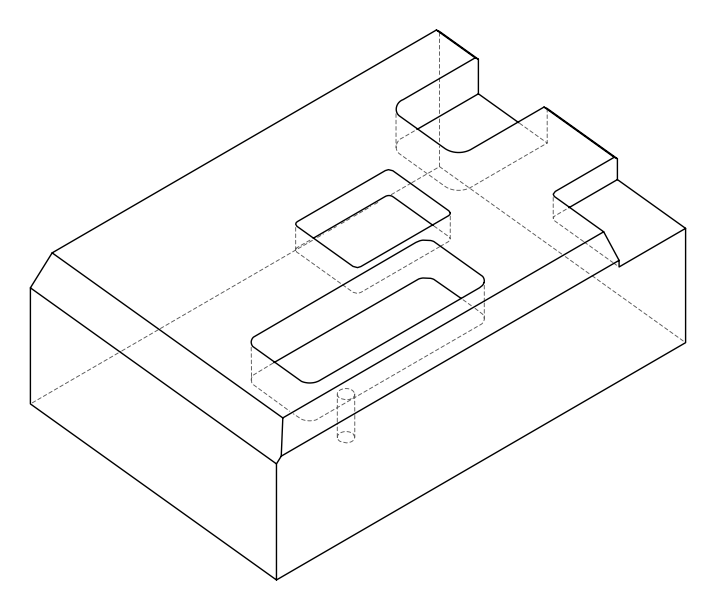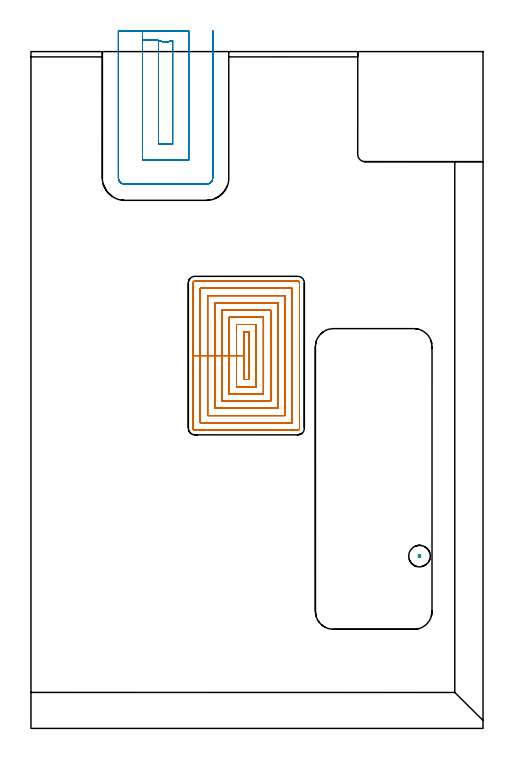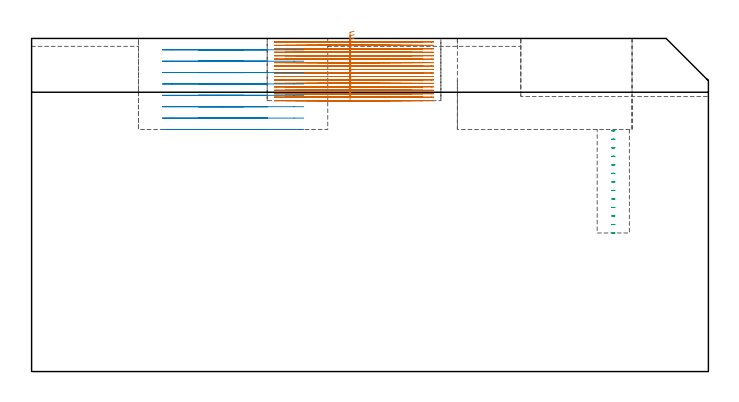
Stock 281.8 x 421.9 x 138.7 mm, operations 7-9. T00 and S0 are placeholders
(PLAN: 9 operations, 5 tool changes, 156.8 min)
(1 AREA_MILL | FG_CHAMFER_SURFACE | UGT0205_001 | 0.86 min | 254 mm3)
(2 AREA_MILL_1 | FG_CHAMFER_SURFACE_1 | UGT0205_001 | 1.43 min | 465 mm3)
(3 AREA_MILL_2 | FG_CHAMFER_SURFACE_2 | UGT0205_001 | 18.02 min | 70736 mm3)
(4 AREA_MILL_3 | FG_CHAMFER_SURFACE_3 | UGT0205_001 | 19.25 min | 53339 mm3)
(5 MILL_CORNER_NOTCH_RECTANGULAR | CORNER_NOTCH_RECTANGULAR | NXT0201_009 | Follow Part, ap 2, ae 75% | 30.44 min | 128331 mm3)
(6 MILL_RECTANGULAR_POCKET | POCKET_RECTANGULAR_STRAIGHT | UGT0201_094 | Follow Part, ap 5, ae 75% | 17.38 min | 512248 mm3)
(7 MILL_RECTANGULAR_POCKET_1 | POCKET_RECTANGULAR_STRAIGHT_1 | NXT0201_008 | Follow Part, ap 1.5, ae 75% | 57.76 min | 184733 mm3)
(8 MILL_SLOT | SLOT_PARTIAL_RECTANGULAR | UGT0201_094 | Follow Part, ap 5, ae 75% | 11.3 min | 273668 mm3)
(9 MILL_BLIND_HOLE_FROM_SOLID_MATERIAL | STEP1POCKET | NXT0201_011 | Spiral | 0.36 min | 6068 mm3)
(TOOL UGT0205_001 | Chamfer Mill 20 x 3 x 45 deg. | D20 FL50 Z2)
(TOOL NXT0201_009 | ENDMILL 8mm [2P460-0800-NA 1630] | D8 FL26 Z6)
(TOOL UGT0201_094 | End mill 20 mm | D20 FL38 Z4)
(TOOL NXT0201_008 | ENDMILL 6mm [2P460-0600-NA 1630] | D6 FL26 Z6)
(TOOL NXT0201_011 | ENDMILL 12mm [2P460-1200-NA 1630] | D12 FL38 Z6)
(OP 7 MILL_RECTANGULAR_POCKET_1)
G17 G21 G94 G90
T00 M6
G54
G17 G0 G90 X134.266 Y247.3 S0 M3
G43 Z148.7 H1
Z141.7
G94 G1 X132.6 Z141.253 F250.
Y232.4 Z137.261
Y217.5 F500.
X135.9
Y247.3
X132.6
Y232.4
X128.1
Y213.
X140.4
Y251.8
X128.1
Y232.4
X123.6
Y208.5
X144.9
Y256.3
X123.6
Y232.4
X119.1
Y204.
X149.4
Y260.8
X119.1
Y232.4
X114.6
Y199.5
X153.9
Y265.3
X114.6
Y232.4
X110.1
Y195.
X158.4
Y269.8
X110.1
Y232.4
X105.6
Y190.5
X162.9
Y274.3
X105.6
Y232.4
X101.1
Y187.
G3 X102.1 Y186. R1.
G1 X166.4
G3 X167.4 Y187. R1.
G1 Y277.8
G3 X166.4 Y278.8 R1.
G1 X102.1
G3 X101.1 Y277.8 R1.
G1 Y232.4
Y231.4
G0 X134.266 Y247.3 Z140.261
G1 X132.6 Z139.815 F250.
Y232.4 Z135.822
Y217.5 F500.
X135.9
Y247.3
X132.6
Y232.4
X128.1
Y213.
X140.4
Y251.8
X128.1
Y232.4
X123.6
Y208.5
X144.9
Y256.3
X123.6
Y232.4
X119.1
Y204.
X149.4
Y260.8
X119.1
Y232.4
X114.6
Y199.5
X153.9
Y265.3
X114.6
Y232.4
X110.1
Y195.
X158.4
Y269.8
X110.1
Y232.4
X105.6
Y190.5
X162.9
Y274.3
X105.6
Y232.4
X101.1
Y187.
G3 X102.1 Y186. R1.
G1 X166.4
G3 X167.4 Y187. R1.
G1 Y277.8
G3 X166.4 Y278.8 R1.
G1 X102.1
G3 X101.1 Y277.8 R1.
G1 Y232.4
Y231.4
G0 X134.266 Y247.3 Z138.822
G1 X132.6 Z138.376 F250.
Y232.4 Z134.383
Y217.5 F500.
X135.9
Y247.3
X132.6
Y232.4
X128.1
Y213.
X140.4
Y251.8
X128.1
Y232.4
X123.6
Y208.5
X144.9
Y256.3
X123.6
Y232.4
X119.1
Y204.
X149.4
Y260.8
X119.1
Y232.4
X114.6
Y199.5
X153.9
Y265.3
X114.6
Y232.4
X110.1
Y195.
X158.4
Y269.8
X110.1
Y232.4
X105.6
Y190.5
X162.9
Y274.3
X105.6
Y232.4
X101.1
Y187.
G3 X102.1 Y186. R1.
G1 X166.4
G3 X167.4 Y187. R1.
G1 Y277.8
G3 X166.4 Y278.8 R1.
G1 X102.1
G3 X101.1 Y277.8 R1.
G1 Y232.4
Y231.4
G0 X134.266 Y247.3 Z137.383
G1 X132.6 Z136.937 F250.
Y232.4 Z132.944
Y217.5 F500.
X135.9
Y247.3
X132.6
Y232.4
X128.1
Y213.
X140.4
Y251.8
X128.1
Y232.4
X123.6
Y208.5
X144.9
Y256.3
X123.6
Y232.4
X119.1
Y204.
X149.4
Y260.8
X119.1
Y232.4
X114.6
Y199.5
X153.9
Y265.3
X114.6
Y232.4
X110.1
Y195.
X158.4
Y269.8
X110.1
Y232.4
X105.6
Y190.5
X162.9
Y274.3
X105.6
Y232.4
X101.1
Y187.
G3 X102.1 Y186. R1.
G1 X166.4
G3 X167.4 Y187. R1.
G1 Y277.8
G3 X166.4 Y278.8 R1.
G1 X102.1
G3 X101.1 Y277.8 R1.
G1 Y232.4
Y231.4
G0 X134.266 Y247.3 Z135.944
G1 X132.6 Z135.498 F250.
Y232.4 Z131.505
Y217.5 F500.
X135.9
Y247.3
X132.6
Y232.4
X128.1
Y213.
X140.4
Y251.8
X128.1
Y232.4
X123.6
Y208.5
X144.9
Y256.3
X123.6
Y232.4
X119.1
Y204.
X149.4
Y260.8
X119.1
Y232.4
X114.6
Y199.5
X153.9
Y265.3
X114.6
Y232.4
X110.1
Y195.
X158.4
Y269.8
X110.1
Y232.4
X105.6
Y190.5
X162.9
Y274.3
X105.6
Y232.4
X101.1
Y187.
G3 X102.1 Y186. R1.
G1 X166.4
G3 X167.4 Y187. R1.
G1 Y277.8
G3 X166.4 Y278.8 R1.
G1 X102.1
G3 X101.1 Y277.8 R1.
G1 Y232.4
Y231.4
G0 X134.266 Y247.3 Z134.505
G1 X132.6 Z134.059 F250.
Y232.4 Z130.067
Y217.5 F500.
X135.9
Y247.3
X132.6
Y232.4
X128.1
Y213.
X140.4
Y251.8
X128.1
Y232.4
X123.6
Y208.5
X144.9
Y256.3
X123.6
Y232.4
X119.1
Y204.
X149.4
Y260.8
X119.1
Y232.4
X114.6
Y199.5
X153.9
Y265.3
X114.6
Y232.4
X110.1
Y195.
X158.4
Y269.8
X110.1
Y232.4
X105.6
Y190.5
X162.9
Y274.3
X105.6
Y232.4
X101.1
Y187.
G3 X102.1 Y186. R1.
G1 X166.4
G3 X167.4 Y187. R1.
G1 Y277.8
G3 X166.4 Y278.8 R1.
G1 X102.1
G3 X101.1 Y277.8 R1.
G1 Y232.4
Y231.4
G0 X134.266 Y247.3 Z133.067
G1 X132.6 Z132.62 F250.
Y232.4 Z128.628
Y217.5 F500.
X135.9
Y247.3
X132.6
Y232.4
X128.1
Y213.
X140.4
Y251.8
X128.1
Y232.4
X123.6
Y208.5
X144.9
Y256.3
X123.6
Y232.4
X119.1
Y204.
X149.4
Y260.8
X119.1
Y232.4
X114.6
Y199.5
X153.9
Y265.3
X114.6
Y232.4
X110.1
Y195.
X158.4
Y269.8
X110.1
Y232.4
X105.6
Y190.5
X162.9
Y274.3
X105.6
Y232.4
X101.1
Y187.
G3 X102.1 Y186. R1.
G1 X166.4
G3 X167.4 Y187. R1.
G1 Y277.8
G3 X166.4 Y278.8 R1.
G1 X102.1
G3 X101.1 Y277.8 R1.
G1 Y232.4
Y231.4
G0 X134.266 Y247.3 Z131.628
G1 X132.6 Z131.181 F250.
Y232.4 Z127.189
Y217.5 F500.
X135.9
Y247.3
X132.6
Y232.4
X128.1
Y213.
X140.4
Y251.8
X128.1
Y232.4
X123.6
Y208.5
X144.9
Y256.3
X123.6
Y232.4
X119.1
Y204.
X149.4
Y260.8
X119.1
Y232.4
X114.6
Y199.5
X153.9
Y265.3
X114.6
Y232.4
X110.1
Y195.
X158.4
Y269.8
X110.1
Y232.4
X105.6
Y190.5
X162.9
Y274.3
X105.6
Y232.4
X101.1
Y187.
G3 X102.1 Y186. R1.
G1 X166.4
G3 X167.4 Y187. R1.
G1 Y277.8
G3 X166.4 Y278.8 R1.
G1 X102.1
G3 X101.1 Y277.8 R1.
G1 Y232.4
Y231.4
G0 X134.266 Y247.3 Z130.189
G1 X132.6 Z129.742 F250.
Y232.4 Z125.75
Y217.5 F500.
X135.9
Y247.3
X132.6
Y232.4
X128.1
Y213.
X140.4
Y251.8
X128.1
Y232.4
X123.6
Y208.5
X144.9
Y256.3
X123.6
Y232.4
X119.1
Y204.
X149.4
Y260.8
X119.1
Y232.4
X114.6
Y199.5
X153.9
Y265.3
X114.6
Y232.4
X110.1
Y195.
X158.4
Y269.8
X110.1
Y232.4
X105.6
Y190.5
X162.9
Y274.3
X105.6
Y232.4
X101.1
Y187.
G3 X102.1 Y186. R1.
G1 X166.4
G3 X167.4 Y187. R1.
G1 Y277.8
G3 X166.4 Y278.8 R1.
G1 X102.1
G3 X101.1 Y277.8 R1.
G1 Y232.4
Y231.4
G0 X134.266 Y247.3 Z128.75
G1 X132.6 Z128.304 F250.
Y232.4 Z124.311
Y217.5 F500.
X135.9
Y247.3
X132.6
Y232.4
X128.1
Y213.
X140.4
Y251.8
X128.1
Y232.4
X123.6
Y208.5
X144.9
Y256.3
X123.6
Y232.4
X119.1
Y204.
X149.4
Y260.8
X119.1
Y232.4
X114.6
Y199.5
X153.9
Y265.3
X114.6
Y232.4
X110.1
Y195.
X158.4
Y269.8
X110.1
Y232.4
X105.6
Y190.5
X162.9
Y274.3
X105.6
Y232.4
X101.1
Y187.
G3 X102.1 Y186. R1.
G1 X166.4
G3 X167.4 Y187. R1.
G1 Y277.8
G3 X166.4 Y278.8 R1.
G1 X102.1
G3 X101.1 Y277.8 R1.
G1 Y232.4
Y231.4
G0 X134.266 Y247.3 Z127.311
G1 X132.6 Z126.865 F250.
Y232.4 Z122.872
Y217.5 F500.
X135.9
Y247.3
X132.6
Y232.4
X128.1
Y213.
X140.4
Y251.8
X128.1
Y232.4
X123.6
Y208.5
X144.9
Y256.3
X123.6
Y232.4
X119.1
Y204.
X149.4
Y260.8
X119.1
Y232.4
X114.6
Y199.5
X153.9
Y265.3
X114.6
Y232.4
X110.1
Y195.
X158.4
Y269.8
X110.1
Y232.4
X105.6
Y190.5
X162.9
Y274.3
X105.6
Y232.4
X101.1
Y187.
G3 X102.1 Y186. R1.
G1 X166.4
G3 X167.4 Y187. R1.
G1 Y277.8
G3 X166.4 Y278.8 R1.
G1 X102.1
G3 X101.1 Y277.8 R1.
G1 Y232.4
Y231.4
G0 X134.266 Y247.3 Z125.872
G1 X132.6 Z125.426 F250.
Y232.4 Z121.433
Y217.5 F500.
X135.9
Y247.3
X132.6
Y232.4
X128.1
Y213.
X140.4
Y251.8
X128.1
Y232.4
X123.6
Y208.5
X144.9
Y256.3
X123.6
Y232.4
X119.1
Y204.
X149.4
Y260.8
X119.1
Y232.4
X114.6
Y199.5
X153.9
Y265.3
X114.6
Y232.4
X110.1
Y195.
X158.4
Y269.8
X110.1
Y232.4
X105.6
Y190.5
X162.9
Y274.3
X105.6
Y232.4
X101.1
Y187.
G3 X102.1 Y186. R1.
G1 X166.4
G3 X167.4 Y187. R1.
G1 Y277.8
G3 X166.4 Y278.8 R1.
G1 X102.1
G3 X101.1 Y277.8 R1.
G1 Y232.4
Y231.4
G0 X134.266 Y247.3 Z124.433
G1 X132.6 Z123.987 F250.
Y232.4 Z119.994
Y217.5 F500.
X135.9
Y247.3
X132.6
Y232.4
X128.1
Y213.
X140.4
Y251.8
X128.1
Y232.4
X123.6
Y208.5
X144.9
Y256.3
X123.6
Y232.4
X119.1
Y204.
X149.4
Y260.8
X119.1
Y232.4
X114.6
Y199.5
X153.9
Y265.3
X114.6
Y232.4
X110.1
Y195.
X158.4
Y269.8
X110.1
Y232.4
X105.6
Y190.5
X162.9
Y274.3
X105.6
Y232.4
X101.1
Y187.
G3 X102.1 Y186. R1.
G1 X166.4
G3 X167.4 Y187. R1.
G1 Y277.8
G3 X166.4 Y278.8 R1.
G1 X102.1
G3 X101.1 Y277.8 R1.
G1 Y232.4
Y231.4
G0 X134.266 Y247.3 Z122.994
G1 X132.6 Z122.548 F250.
Y232.4 Z118.556
Y217.5 F500.
X135.9
Y247.3
X132.6
Y232.4
X128.1
Y213.
X140.4
Y251.8
X128.1
Y232.4
X123.6
Y208.5
X144.9
Y256.3
X123.6
Y232.4
X119.1
Y204.
X149.4
Y260.8
X119.1
Y232.4
X114.6
Y199.5
X153.9
Y265.3
X114.6
Y232.4
X110.1
Y195.
X158.4
Y269.8
X110.1
Y232.4
X105.6
Y190.5
X162.9
Y274.3
X105.6
Y232.4
X101.1
Y187.
G3 X102.1 Y186. R1.
G1 X166.4
G3 X167.4 Y187. R1.
G1 Y277.8
G3 X166.4 Y278.8 R1.
G1 X102.1
G3 X101.1 Y277.8 R1.
G1 Y232.4
Y231.4
G0 X134.266 Y247.3 Z121.556
G1 X132.6 Z121.109 F250.
Y232.4 Z117.117
Y217.5 F500.
X135.9
Y247.3
X132.6
Y232.4
X128.1
Y213.
X140.4
Y251.8
X128.1
Y232.4
X123.6
Y208.5
X144.9
Y256.3
X123.6
Y232.4
X119.1
Y204.
X149.4
Y260.8
X119.1
Y232.4
X114.6
Y199.5
X153.9
Y265.3
X114.6
Y232.4
X110.1
Y195.
X158.4
Y269.8
X110.1
Y232.4
X105.6
Y190.5
X162.9
Y274.3
X105.6
Y232.4
X101.1
Y187.
G3 X102.1 Y186. R1.
G1 X166.4
G3 X167.4 Y187. R1.
G1 Y277.8
G3 X166.4 Y278.8 R1.
G1 X102.1
G3 X101.1 Y277.8 R1.
G1 Y232.4
Y231.4
G0 X134.266 Y247.3 Z120.117
G1 X132.6 Z119.67 F250.
Y232.4 Z115.678
Y217.5 F500.
X135.9
Y247.3
X132.6
Y232.4
X128.1
Y213.
X140.4
Y251.8
X128.1
Y232.4
X123.6
Y208.5
X144.9
Y256.3
X123.6
Y232.4
X119.1
Y204.
X149.4
Y260.8
X119.1
Y232.4
X114.6
Y199.5
X153.9
Y265.3
X114.6
Y232.4
X110.1
Y195.
X158.4
Y269.8
X110.1
Y232.4
X105.6
Y190.5
X162.9
Y274.3
X105.6
Y232.4
X101.1
Y187.
G3 X102.1 Y186. R1.
G1 X166.4
G3 X167.4 Y187. R1.
G1 Y277.8
G3 X166.4 Y278.8 R1.
G1 X102.1
G3 X101.1 Y277.8 R1.
G1 Y232.4
Y231.4
G0 X134.266 Y247.3 Z118.678
G1 X132.6 Z118.231 F250.
Y232.4 Z114.239
Y217.5 F500.
X135.9
Y247.3
X132.6
Y232.4
X128.1
Y213.
X140.4
Y251.8
X128.1
Y232.4
X123.6
Y208.5
X144.9
Y256.3
X123.6
Y232.4
X119.1
Y204.
X149.4
Y260.8
X119.1
Y232.4
X114.6
Y199.5
X153.9
Y265.3
X114.6
Y232.4
X110.1
Y195.
X158.4
Y269.8
X110.1
Y232.4
X105.6
Y190.5
X162.9
Y274.3
X105.6
Y232.4
X101.1
Y187.
G3 X102.1 Y186. R1.
G1 X166.4
G3 X167.4 Y187. R1.
G1 Y277.8
G3 X166.4 Y278.8 R1.
G1 X102.1
G3 X101.1 Y277.8 R1.
G1 Y232.4
Y231.4
G0 X134.266 Y247.3 Z117.239
G1 X132.6 Z116.792 F250.
Y232.4 Z112.8
Y217.5 F500.
X135.9
Y247.3
X132.6
Y232.4
X128.1
Y213.
X140.4
Y251.8
X128.1
Y232.4
X123.6
Y208.5
X144.9
Y256.3
X123.6
Y232.4
X119.1
Y204.
X149.4
Y260.8
X119.1
Y232.4
X114.6
Y199.5
X153.9
Y265.3
X114.6
Y232.4
X110.1
Y195.
X158.4
Y269.8
X110.1
Y232.4
X105.6
Y190.5
X162.9
Y274.3
X105.6
Y232.4
X101.1
Y187.
G3 X102.1 Y186. R1.
G1 X166.4
G3 X167.4 Y187. R1.
G1 Y277.8
G3 X166.4 Y278.8 R1.
G1 X102.1
G3 X101.1 Y277.8 R1.
G1 Y232.4
Y231.4
G0 Z148.7
M5
M2
(OP 8 MILL_SLOT)
G17 G21 G94 G90
T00 M6
G54
G17 G0 G90 X69.5 Y434.9 S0 M3
G43 Z148.7 H0
Z133.962
G94 G1 Y431.9 F250.
Y428.89 F500.
X79.5
G3 X88.3 Y428.89 R10.
G1 Y364.2
X79.5
Y428.89
X69.5
Y354.2
X98.3
Y431.9
Y434.9 F250.
X54.5
Y431.9
Y343.2 F500.
G3 X58.5 Y339.2 R4.
G1 X109.3
G3 X113.3 Y343.2 R4.
G1 Y431.9
Y434.9 F250.
G0 X69.5 Z129.225
G1 Y431.9
Y428.89 F500.
X79.5
G3 X88.3 Y428.89 R10.
G1 Y364.2
X79.5
Y428.89
X69.5
Y354.2
X98.3
Y431.9
Y434.9 F250.
X54.5
Y431.9
Y343.2 F500.
G3 X58.5 Y339.2 R4.
G1 X109.3
G3 X113.3 Y343.2 R4.
G1 Y431.9
Y434.9 F250.
G0 X69.5 Z124.487
G1 Y431.9
Y428.89 F500.
X79.5
G3 X88.3 Y428.89 R10.
G1 Y364.2
X79.5
Y428.89
X69.5
Y354.2
X98.3
Y431.9
Y434.9 F250.
X54.5
Y431.9
Y343.2 F500.
G3 X58.5 Y339.2 R4.
G1 X109.3
G3 X113.3 Y343.2 R4.
G1 Y431.9
Y434.9 F250.
G0 X69.5 Z119.75
G1 Y431.9
Y428.89 F500.
X79.5
G3 X88.3 Y428.89 R10.
G1 Y364.2
X79.5
Y428.89
X69.5
Y354.2
X98.3
Y431.9
Y434.9 F250.
X54.5
Y431.9
Y343.2 F500.
G3 X58.5 Y339.2 R4.
G1 X109.3
G3 X113.3 Y343.2 R4.
G1 Y431.9
Y434.9 F250.
G0 X69.5 Z115.012
G1 Y431.9
Y428.89 F500.
X79.5
G3 X88.3 Y428.89 R10.
G1 Y364.2
X79.5
Y428.89
X69.5
Y354.2
X98.3
Y431.9
Y434.9 F250.
X54.5
Y431.9
Y343.2 F500.
G3 X58.5 Y339.2 R4.
G1 X109.3
G3 X113.3 Y343.2 R4.
G1 Y431.9
Y434.9 F250.
G0 X69.5 Z110.275
G1 Y431.9
Y428.89 F500.
X79.5
G3 X88.3 Y428.89 R10.
G1 Y364.2
X79.5
Y428.89
X69.5
Y354.2
X98.3
Y431.9
Y434.9 F250.
X54.5
Y431.9
Y343.2 F500.
G3 X58.5 Y339.2 R4.
G1 X109.3
G3 X113.3 Y343.2 R4.
G1 Y431.9
Y434.9 F250.
G0 X69.5 Z105.537
G1 Y431.9
Y428.89 F500.
X79.5
G3 X88.3 Y428.89 R10.
G1 Y364.2
X79.5
Y428.89
X69.5
Y354.2
X98.3
Y431.9
Y434.9 F250.
X54.5
Y431.9
Y343.2 F500.
G3 X58.5 Y339.2 R4.
G1 X109.3
G3 X113.3 Y343.2 R4.
G1 Y431.9
Y434.9 F250.
G0 X69.5 Z100.8
G1 Y431.9
Y428.89 F500.
X79.5
G3 X88.3 Y428.89 R10.
G1 Y364.2
X79.5
Y428.89
X69.5
Y354.2
X98.3
Y431.9
Y434.9 F250.
X54.5
Y431.9
Y343.2 F500.
G3 X58.5 Y339.2 R4.
G1 X109.3
G3 X113.3 Y343.2 R4.
G1 Y431.9
Y434.9 F250.
G0 Z148.7
M5
M2
(OP 9 MILL_BLIND_HOLE_FROM_SOLID_MATERIAL)
G17 G21 G94 G90
T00 M6
G54
G17 G0 G90 X242.2 Y107.4 S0 M3
G43 Z148.7 H1
Z100.254
G94 G3 X242.55 Y107.75 R0.35 F250.
X242.2 Y108.1 R0.35
X241.5 Y107.4 R0.7
X242.2 Y108.1 R-0.7
X241.85 Y107.75 R0.35
X242.2 Y107.4 R0.35
G0 Z96.708
G3 X242.55 Y107.75 R0.35
X242.2 Y108.1 R0.35
X241.5 Y107.4 R0.7
X242.2 Y108.1 R-0.7
X241.85 Y107.75 R0.35
X242.2 Y107.4 R0.35
G0 Z93.162
G3 X242.55 Y107.75 R0.35
X242.2 Y108.1 R0.35
X241.5 Y107.4 R0.7
X242.2 Y108.1 R-0.7
X241.85 Y107.75 R0.35
X242.2 Y107.4 R0.35
G0 Z89.615
G3 X242.55 Y107.75 R0.35
X242.2 Y108.1 R0.35
X241.5 Y107.4 R0.7
X242.2 Y108.1 R-0.7
X241.85 Y107.75 R0.35
X242.2 Y107.4 R0.35
G0 Z86.069
G3 X242.55 Y107.75 R0.35
X242.2 Y108.1 R0.35
X241.5 Y107.4 R0.7
X242.2 Y108.1 R-0.7
X241.85 Y107.75 R0.35
X242.2 Y107.4 R0.35
G0 Z82.523
G3 X242.55 Y107.75 R0.35
X242.2 Y108.1 R0.35
X241.5 Y107.4 R0.7
X242.2 Y108.1 R-0.7
X241.85 Y107.75 R0.35
X242.2 Y107.4 R0.35
G0 Z78.977
G3 X242.55 Y107.75 R0.35
X242.2 Y108.1 R0.35
X241.5 Y107.4 R0.7
X242.2 Y108.1 R-0.7
X241.85 Y107.75 R0.35
X242.2 Y107.4 R0.35
G0 Z75.431
G3 X242.55 Y107.75 R0.35
X242.2 Y108.1 R0.35
X241.5 Y107.4 R0.7
X242.2 Y108.1 R-0.7
X241.85 Y107.75 R0.35
X242.2 Y107.4 R0.35
G0 Z71.885
G3 X242.55 Y107.75 R0.35
X242.2 Y108.1 R0.35
X241.5 Y107.4 R0.7
X242.2 Y108.1 R-0.7
X241.85 Y107.75 R0.35
X242.2 Y107.4 R0.35
G0 Z68.338
G3 X242.55 Y107.75 R0.35
X242.2 Y108.1 R0.35
X241.5 Y107.4 R0.7
X242.2 Y108.1 R-0.7
X241.85 Y107.75 R0.35
X242.2 Y107.4 R0.35
G0 Z64.792
G3 X242.55 Y107.75 R0.35
X242.2 Y108.1 R0.35
X241.5 Y107.4 R0.7
X242.2 Y108.1 R-0.7
X241.85 Y107.75 R0.35
X242.2 Y107.4 R0.35
G0 Z61.246
G3 X242.55 Y107.75 R0.35
X242.2 Y108.1 R0.35
X241.5 Y107.4 R0.7
X242.2 Y108.1 R-0.7
X241.85 Y107.75 R0.35
X242.2 Y107.4 R0.35
G0 Z57.7
G3 X242.55 Y107.75 R0.35
X242.2 Y108.1 R0.35
X241.5 Y107.4 R0.7
X242.2 Y108.1 R-0.7
X241.85 Y107.75 R0.35
X242.2 Y107.4 R0.35
G0 Z148.7
M5
M2
